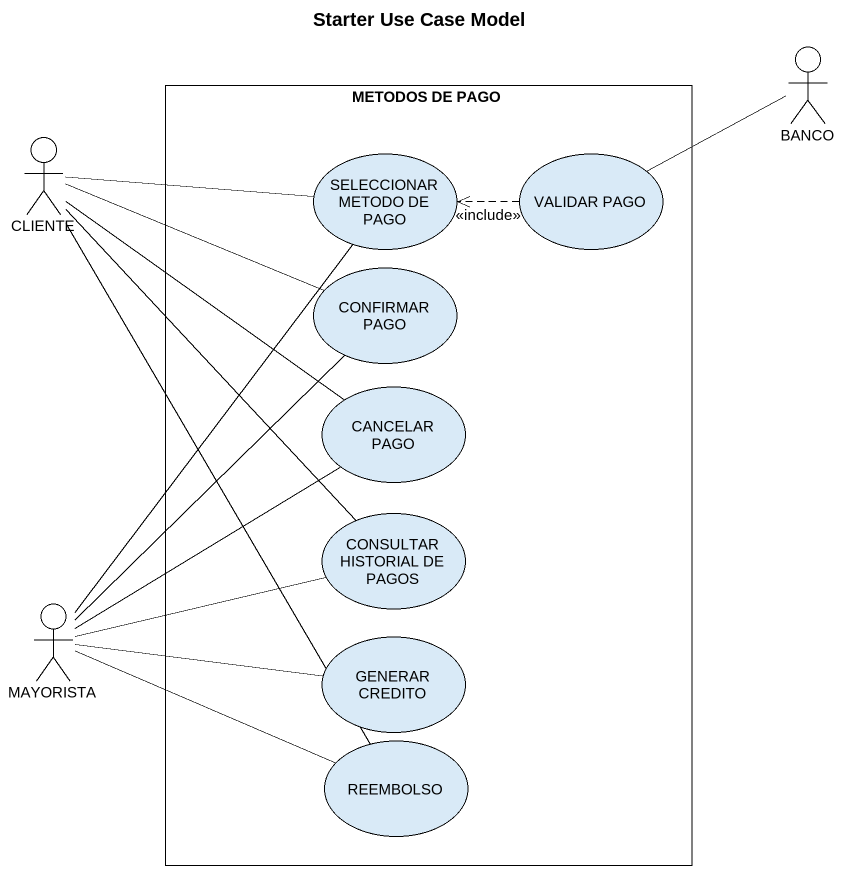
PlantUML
@startuml
title Starter Use Case Model
rectangle "METODOS DE PAGO" as METODOS_DE_PAGO {
  usecase "SELECCIONAR METODO DE PAGO" as SELECCIONAR_METODO_DE_PAGO
  usecase "VALIDAR PAGO" as VALIDAR_PAGO
  usecase "CONFIRMAR PAGO" as CONFIRMAR_PAGO
  usecase "CANCELAR PAGO" as CANCELAR_PAGO
  usecase "CONSULTAR HISTORIAL DE PAGOS" as CONSULTAR_HISTORIAL_DE_PAGOS
  usecase "GENERAR CREDITO" as GENERAR_CREDITO
  usecase REEMBOLSO
}
actor BANCO
actor CLIENTE
actor MAYORISTA
BANCO -left- VALIDAR_PAGO
CLIENTE -right- SELECCIONAR_METODO_DE_PAGO
CLIENTE -right- CONFIRMAR_PAGO
CLIENTE -- CANCELAR_PAGO
CLIENTE -- CONSULTAR_HISTORIAL_DE_PAGOS
CLIENTE -- REEMBOLSO
VALIDAR_PAGO .left.> SELECCIONAR_METODO_DE_PAGO : <<include>>
MAYORISTA -up- SELECCIONAR_METODO_DE_PAGO
MAYORISTA -up- CONFIRMAR_PAGO
MAYORISTA -up- CANCELAR_PAGO
MAYORISTA -right- CONSULTAR_HISTORIAL_DE_PAGOS
MAYORISTA -right- GENERAR_CREDITO
MAYORISTA -right- REEMBOLSO
@enduml
